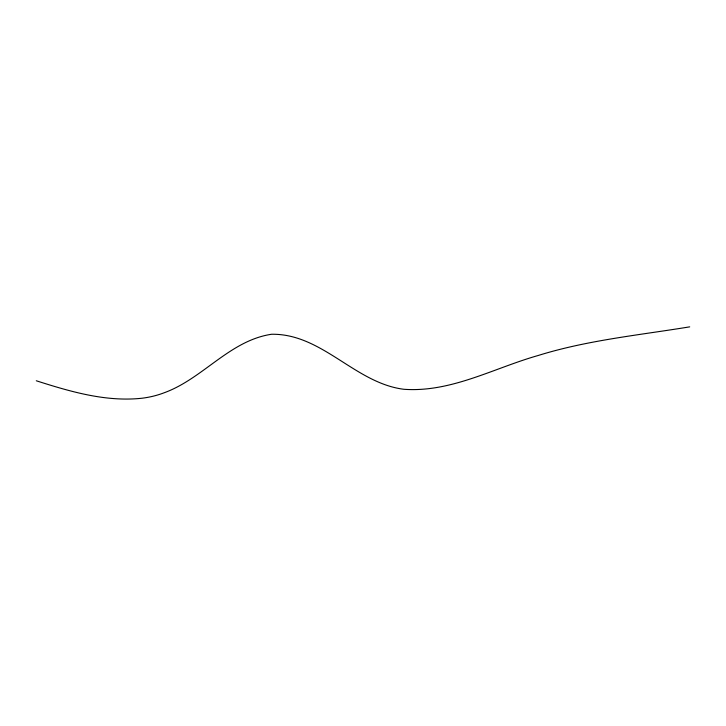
<?xml version="1.0" encoding="UTF-8"?>
<svg xmlns="http://www.w3.org/2000/svg" width="726" height="726" viewBox="0 0 726 726"><rect width="100%" height="100%" fill="white"/><g stroke="black" fill="none" stroke-linecap="round" stroke-linejoin="round"><path stroke-width="1.09" d="M689.7 326.854C638.944 335.176 587.343 340.167 538.03 355.54C493.862 368.055 451.055 392.675 403.865 389.281C355.023 383.137 322.153 333.479 271.588 334.259C229.643 340.503 202.817 378.845 163.985 392.839A81.984 60.158 8.1 0 1 142.26 398.202C106.087 402.186 70.386 391.659 36.3 380.769"/></g></svg>
